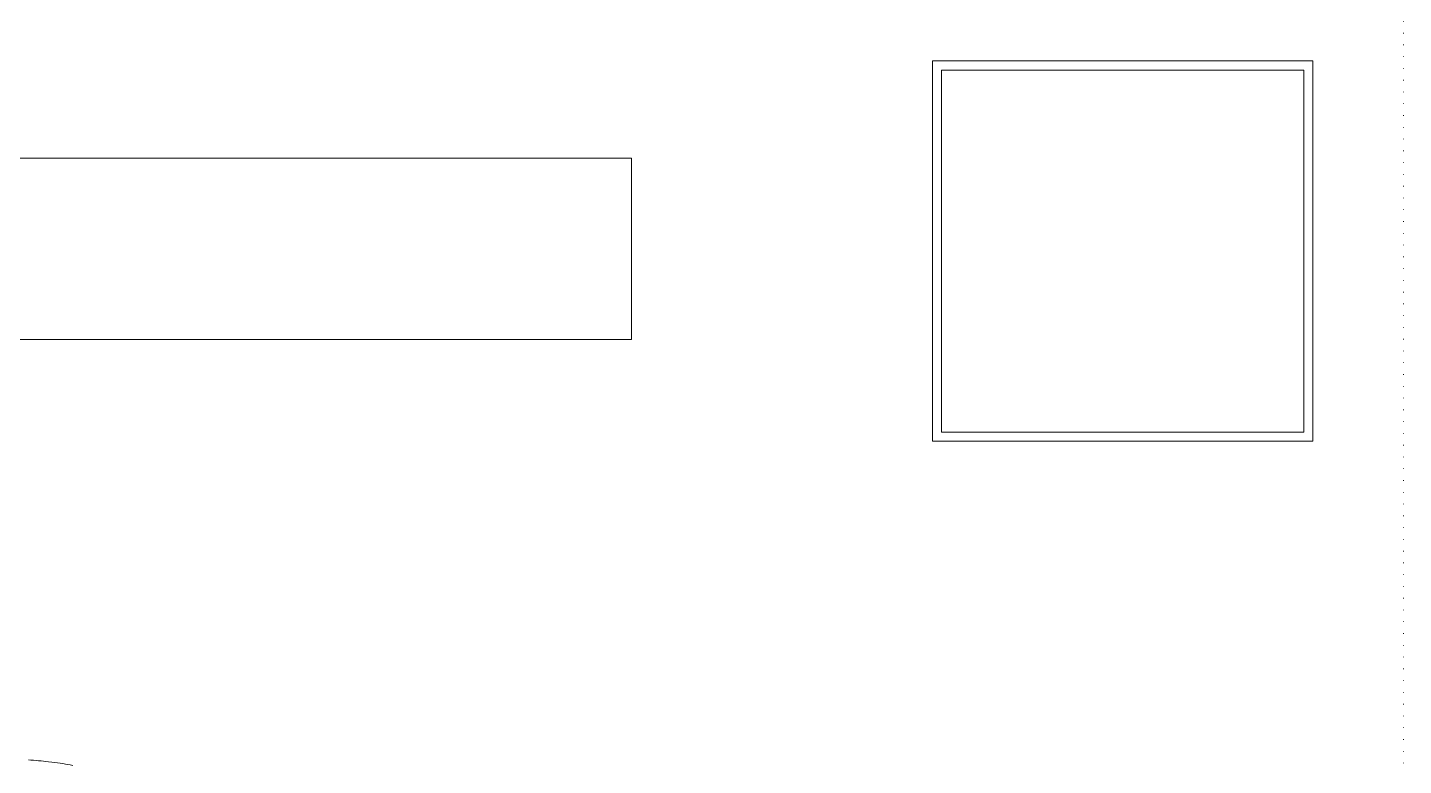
# Model space of a CAD drawing. Extents: x -1286 to 34975, y -230 to 6637.
# Drawn here: x 4999 to 5302.8, y 2338.9 to 2501.9 of the extents above; entities that cross this region are included whole.
import ezdxf

# ---------------------------------------------------------------- set-up
doc = ezdxf.new("R2010")
doc.units = 0
doc.header["$LTSCALE"] = 20
doc.linetypes.add('DOT2', pattern=[0.125, 0, -0.125])
doc.layers.get('0').update_dxf_attribs({"color": 9, "lineweight": 9})
for name, color, linetype, lineweight in [('01', 9, 'Continuous', 9), ('04', 9, 'Continuous', 9), ('05', 9, 'Continuous', 9), ('14', 9, 'Continuous', 9), ('20', 9, 'DOT2', 9)]:
    doc.layers.add(name, color=color, linetype=linetype, lineweight=lineweight)

# ---------------------------------------------------------------- blocks, each defined once
blk = doc.blocks.new('p-kolon-80x80-vw')
at = {"layer": '01'}
blk.add_lwpolyline([(-40, -40), (-40, 40), (40, 40), (40, -40)], close=True, dxfattribs=at)
blk = doc.blocks.new('p-araba-polo')
blk.add_open_spline([(0.4758, -0.7941), (0.4779, -0.7946), (0.4931, -0.7978), (0.5106, -0.8003), (0.5297, -0.8023)], degree=3, knots=[0, 0, 0, 0, 0.124213, 1, 1, 1, 1])
blk.add_open_spline([(0.5299, -0.8023), (0.5443, -0.8039), (0.5588, -0.8052), (0.5741, -0.8064)], degree=3)
blk = doc.blocks.new('danısma')
at = {"layer": '05'}
blk.add_lwpolyline([(-5951.55, 23223.47), (-5411.55, 23223.47), (-5411.55, 23263.47), (-5951.55, 23263.47)], close=True, dxfattribs=at)

msp = doc.modelspace()

# ---------------------------------------------------------------- linework, layer by layer
at = {"layer": '14'}
msp.add_lwpolyline([(5198.84, 2494.5), (5282.84, 2494.5), (5282.84, 2410.5), (5198.84, 2410.5)], close=True, dxfattribs=at)
at = {"layer": '20'}
msp.add_lwpolyline([(5282.84, 3972.5), (5282.84, 3912.5), (5302.84, 3912.5), (5302.84, 290.44), (5282.84, 290.44), (5282.83, 234.5)], dxfattribs=at)

# ---------------------------------------------------------------- block references
msp.add_blockref('p-kolon-80x80-vw', (5240.84, 2452.5))
at = {"layer": '04', "xscale": 100, "yscale": 100, "zscale": 100, "rotation": 180}
msp.add_blockref('p-araba-polo', (5056.61, 2259.5), dxfattribs=at)
at = {"layer": '05'}
msp.add_blockref('danısma', (10543.89, -20790.46), dxfattribs=at)

doc.saveas('drawing.dxf')
